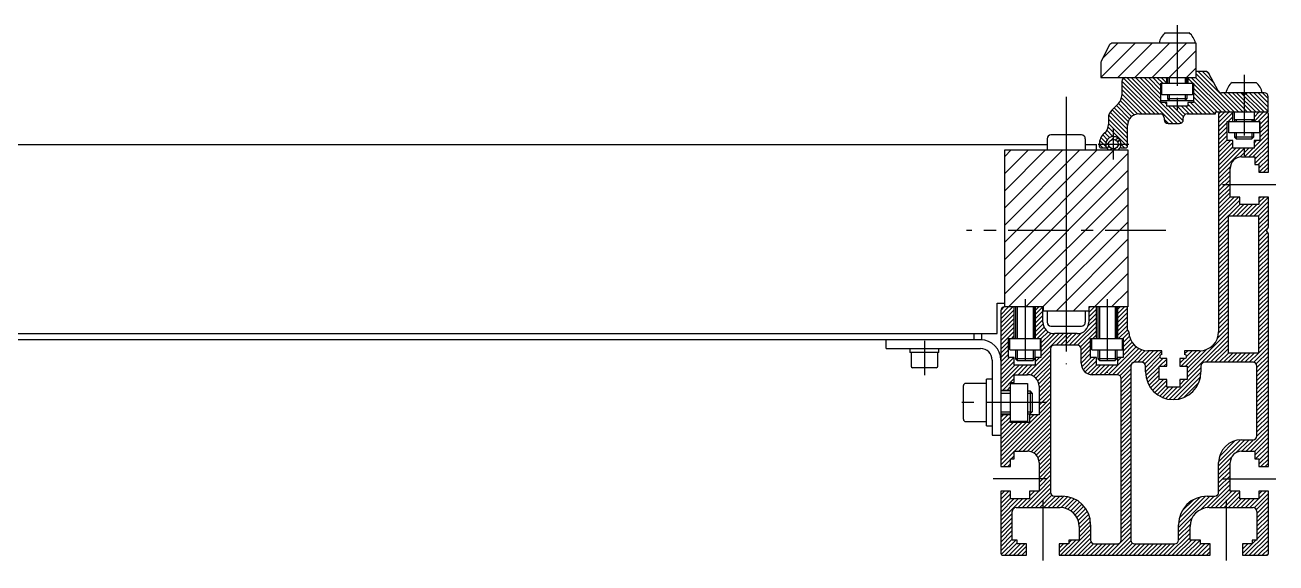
# Model space of a CAD drawing. Extents: x -10 to 4016, y -8 to 1201.
# Drawn here: x 3688.4 to 4015.8, y 66 to 206.8 of the extents above; entities that cross this region are included whole.
import ezdxf

# ---------------------------------------------------------------- set-up
doc = ezdxf.new("R2010")
doc.units = 0
doc.header["$LTSCALE"] = 0.5
doc.linetypes.add('CENTER', pattern=[50.8, 31.75, -6.35, 6.35, -6.35])
for name, color, linetype in [('MSM_CENTER', 1, 'CENTER'), ('MSM_CONTINUOUS', 7, 'CONTINUOUS'), ('MSM_NARROW', 5, 'CONTINUOUS')]:
    doc.layers.add(name, color=color, linetype=linetype)

msp = doc.modelspace()

# ---------------------------------------------------------------- linework, layer by layer
at = {"layer": 'MSM_CENTER'}
for p, q in [((3989.9, 206.75), (3989.9, 183.5)), ((4007.4, 193.75), (4007.4, 172.5)), ((3960.85, 188), (3960.85, 118)), ((3973.2, 171.6), (3973.2, 179.6)), ((3969.2, 175.6), (3977.2, 175.6)), ((4001.75, 165), (4015.75, 165)), ((3986.95, 153), (3934.75, 153)), ((3950.1, 135), (3950.1, 115.75)), ((3971.6, 135), (3971.6, 115.75)), ((3923.75, 124.1), (3923.75, 115.1)), ((3955.75, 108), (3931.95, 108)), ((3955.75, 88), (3941.75, 88)), ((4001.75, 88), (4015.75, 88)), ((3954.75, 82.5), (3954.75, 66)), ((4002.75, 82.5), (4002.75, 66))]:
    msp.add_line(p, q, dxfattribs=at)
at = {"layer": 'MSM_CONTINUOUS'}
for p, q in [((3986.78, 204.75), (3993.03, 204.75)), ((3972.12, 201.45), (3970.01, 197.21)), ((3994.9, 202), (3973.02, 202)), ((3994.9, 193), (3994.9, 202)), ((3969.9, 196.76), (3969.9, 193)), ((3997.3, 194.6), (3994.9, 194.6)), ((4000.62, 189.53), (3998.18, 194.07)), ((3969.9, 193), (3994.9, 193)), ((3975.4, 192), (3975.4, 188.34)), ((3985.65, 191.5), (3994.15, 191.5)), ((3985.65, 186.5), (3985.65, 191.5)), ((3985.9, 188.5), (3985.9, 191.5)), ((3987.15, 191.5), (3987.15, 193)), ((3987.4, 193), (3987.4, 191.5)), ((3992.4, 191.5), (3992.4, 193)), ((3992.65, 193), (3992.65, 191.5)), ((3993.9, 191.5), (3993.9, 188.5)), ((3994.15, 191.5), (3994.15, 186.5)), ((4004.28, 191.75), (4010.53, 191.75)), ((3985.65, 187), (3994.15, 187)), ((3993.9, 188.5), (3985.9, 188.5)), ((3987.4, 188.5), (3987.4, 187.43)), ((3992.4, 187.43), (3987.4, 187.43)), ((3987.4, 187.43), (3987.83, 187)), ((3991.97, 187), (3992.4, 187.43)), ((3992.4, 188.5), (3992.4, 187.43)), ((4012.7, 189), (4001.5, 189)), ((4007.4, 188.5), (4006.53, 189)), ((4008.27, 189), (4007.4, 188.5)), ((4013.7, 184), (4013.7, 188)), ((3974.52, 186.22), (3972.78, 184.48)), ((3979.9, 183.5), (3985.5, 183.5)), ((3987.15, 186.5), (3985.65, 186.5)), ((3987.15, 185.5), (3987.15, 186.5)), ((3992.65, 185.5), (3987.15, 185.5)), ((3992.5, 183.5), (3999.9, 183.5)), ((3992.65, 186.5), (3992.65, 185.5)), ((3994.15, 186.5), (3992.65, 186.5)), ((3999.9, 184), (4013.7, 184)), ((3999.9, 183.5), (3999.9, 184)), ((4000.75, 183.5), (4000.75, 126.51)), ((4004.5, 181.5), (4004.5, 184)), ((4004.8, 184), (4004.8, 182)), ((4010, 184), (4010, 181.5)), ((4013.75, 168.25), (4013.75, 183.5)), ((3971.9, 182.36), (3971.9, 180.74)), ((3976.9, 175.1), (3976.9, 180.5)), ((3986.5, 182.5), (3986.5, 182)), ((3987.5, 181), (3990.5, 181)), ((3991.5, 182), (3991.5, 182.5)), ((4003, 181.5), (4011.5, 181.5)), ((4003, 176.5), (4003, 181.5)), ((4003.4, 178.5), (4003.4, 181.5)), ((4004.8, 182), (4010, 182)), ((4004.9, 182), (4004.9, 181.5)), ((4009.9, 181.5), (4009.9, 182)), ((4011.4, 181.5), (4011.4, 178.5)), ((4011.5, 181.5), (4011.5, 176.5)), ((3955.85, 177), (3955.85, 174.08)), ((3964.85, 178), (3956.85, 178)), ((3965.85, 177), (3965.85, 174.08)), ((4011.4, 178.5), (4003.4, 178.5)), ((4004.9, 178.5), (4004.9, 177.43)), ((4009.9, 177.43), (4004.9, 177.43)), ((4004.9, 177.43), (4005.33, 177)), ((4005.33, 177), (4009.47, 177)), ((4009.47, 177), (4009.9, 177.43)), ((4009.9, 178.5), (4009.9, 177.43)), ((3381.65, 175.5), (3955.85, 175.5)), ((3944.75, 174.08), (3976.95, 174.08)), ((3944.75, 133), (3944.75, 174.08)), ((3960.85, 174.08), (3960.85, 131.92)), ((3965.85, 175.5), (3968.75, 175.5)), ((3968.75, 174.08), (3968.75, 175.5)), ((3969.5, 175.6), (3969.5, 175.1)), ((3970, 174.6), (3971.11, 174.6)), ((3975.29, 174.6), (3976.4, 174.6)), ((3976.95, 174.08), (3976.95, 133)), ((4004.5, 176.5), (4003, 176.5)), ((4004.5, 174.5), (4004.5, 176.5)), ((4010, 174.5), (4004.5, 174.5)), ((4010, 176.5), (4010, 174.5)), ((4011.5, 176.5), (4010, 176.5)), ((4006.75, 172.25), (4010.25, 172.25)), ((4010.25, 172.25), (4010.25, 170.25)), ((4010.25, 170.25), (4011.25, 170.25)), ((4011.25, 170.25), (4011.25, 168.25)), ((4003.75, 161.75), (4003.75, 169.25)), ((4011.25, 168.25), (4013.75, 168.25)), ((4006.25, 161.75), (4003.75, 161.75)), ((4006.25, 159.75), (4006.25, 161.75)), ((4013.75, 161.75), (4011.25, 161.75)), ((4011.25, 161.75), (4011.25, 159.75)), ((4013.75, 153.87), (4013.75, 161.75)), ((4011.25, 159.75), (4006.25, 159.75)), ((4011.25, 156.75), (4003.25, 156.75)), ((4003.25, 156.75), (4003.25, 121)), ((4011.25, 121), (4011.25, 156.75)), ((4013.25, 153), (4013.75, 153.87)), ((4013.75, 152.13), (4013.25, 153)), ((4013.75, 91.25), (4013.75, 152.13)), ((3942.75, 126), (3942.75, 134)), ((3942.75, 134), (3944.75, 134)), ((3943.75, 132), (3943.75, 91.25)), ((3954.95, 133), (3944.75, 133)), ((3947.25, 124.75), (3947.25, 133)), ((3947.6, 133), (3947.6, 124.75)), ((3952.6, 124.75), (3952.6, 133)), ((3952.75, 133), (3952.75, 124.75)), ((3954.75, 129), (3954.75, 133)), ((3954.95, 131.92), (3954.95, 133)), ((3966.75, 131.92), (3954.95, 131.92)), ((3955.85, 131.92), (3955.85, 129)), ((3965.85, 131.92), (3965.85, 129)), ((3966.75, 133), (3966.75, 129)), ((3976.95, 133), (3966.75, 133)), ((3968.75, 124.75), (3968.75, 133)), ((3969.1, 133), (3969.1, 124.75)), ((3974.1, 124.75), (3974.1, 133)), ((3974.25, 133), (3974.25, 124.75)), ((3976.85, 126.91), (3976.85, 133)), ((3956.85, 128), (3964.85, 128)), ((3394.75, 126), (3942.75, 126)), ((3936.75, 124.4), (3936.75, 126)), ((3938.75, 124.4), (3938.75, 126)), ((3945.75, 124.75), (3954.25, 124.75)), ((3945.75, 119.75), (3945.75, 124.75)), ((3946.1, 121.75), (3946.1, 124.75)), ((3954.1, 121.75), (3954.1, 124.75)), ((3954.25, 124.75), (3954.25, 119.75)), ((3963.75, 126), (3957.75, 126)), ((3967.25, 124.75), (3975.75, 124.75)), ((3967.25, 119.75), (3967.25, 124.75)), ((3967.6, 121.75), (3967.6, 124.75)), ((3975.6, 121.75), (3975.6, 124.75)), ((3975.75, 124.75), (3975.75, 119.75)), ((3938.75, 124.4), (3398.75, 124.4)), ((3913.75, 122.1), (3913.75, 124.4)), ((3913.75, 122.1), (3938.45, 122.1)), ((3919.95, 122.1), (3919.95, 121.1)), ((3927.55, 121.1), (3927.55, 122.1)), ((3946.1, 121.75), (3954.1, 121.75)), ((3947.6, 121.75), (3947.6, 119.43)), ((3952.6, 121.75), (3952.6, 119.43)), ((3956.75, 122), (3956.75, 84.5)), ((3963.75, 123), (3957.75, 123)), ((3964.75, 118.25), (3964.75, 122)), ((3967.6, 121.75), (3975.6, 121.75)), ((3969.1, 121.75), (3969.1, 119.43)), ((3974.1, 121.75), (3974.1, 119.43)), ((3985.85, 121.51), (3982.25, 121.51)), ((3985.85, 120.51), (3985.85, 121.51)), ((3991.85, 121.51), (3991.85, 120.51)), ((3995.75, 121.51), (3991.85, 121.51)), ((3927.55, 121.1), (3919.95, 121.1)), ((3920.25, 121.1), (3920.25, 117.5)), ((3927.25, 117.5), (3927.25, 121.1)), ((3941.45, 119.1), (3941.45, 99.4)), ((3947.25, 119.75), (3945.75, 119.75)), ((3947.25, 117.75), (3947.25, 119.75)), ((3952.6, 119.43), (3947.6, 119.43)), ((3947.6, 119.43), (3948.03, 119)), ((3948.03, 119), (3952.17, 119)), ((3952.17, 119), (3952.6, 119.43)), ((3952.75, 119.75), (3952.75, 117.75)), ((3954.25, 119.75), (3952.75, 119.75)), ((3968.75, 119.75), (3967.25, 119.75)), ((3968.75, 117.75), (3968.75, 119.75)), ((3974.1, 119.43), (3969.1, 119.43)), ((3969.1, 119.43), (3969.53, 119)), ((3969.53, 119), (3973.67, 119)), ((3973.67, 119), (3974.1, 119.43)), ((3974.25, 119.75), (3974.25, 117.75)), ((3975.75, 119.75), (3974.25, 119.75)), ((3980.6, 118.5), (3978.75, 118.5)), ((3987.15, 119.51), (3985.85, 119.51)), ((3987.15, 117.51), (3987.15, 119.51)), ((3990.55, 119.51), (3990.55, 117.51)), ((3991.85, 119.51), (3990.55, 119.51)), ((4009.75, 118.5), (3997.1, 118.5)), ((4003.25, 121), (4011.25, 121)), ((3926.85, 117.1), (3920.65, 117.1)), ((3952.75, 117.75), (3947.25, 117.75)), ((3947.25, 115.25), (3950.75, 115.25)), ((3947.25, 113.25), (3947.25, 115.25)), ((3974.25, 115.25), (3967.75, 115.25)), ((3974.25, 117.75), (3968.75, 117.75)), ((3977.75, 117.5), (3977.75, 72)), ((3981.6, 116), (3981.6, 117.5)), ((3985.15, 117.51), (3987.15, 117.51)), ((3985.15, 114.01), (3985.15, 117.51)), ((3990.55, 117.51), (3992.55, 117.51)), ((3992.55, 117.51), (3992.55, 114.01)), ((3996.1, 117.5), (3996.1, 116)), ((4010.75, 99.25), (4010.75, 117.5)), ((3933.95, 103.6), (3933.95, 112.4)), ((3939.95, 113), (3934.55, 113)), ((3939.95, 101.9), (3939.95, 114.1)), ((3941.45, 114.1), (3939.95, 114.1)), ((3946.25, 102.75), (3946.25, 113.25)), ((3946.25, 113.25), (3947.25, 113.25)), ((3946.25, 113), (3950.75, 113)), ((3950.75, 113), (3950.75, 103)), ((3953.75, 112.25), (3953.75, 104.75)), ((3975.25, 72), (3975.25, 114.25)), ((3987.15, 114.01), (3985.15, 114.01)), ((3987.15, 112.01), (3987.15, 114.01)), ((3990.55, 112.01), (3987.15, 112.01)), ((3990.55, 114.01), (3990.55, 112.01)), ((3992.55, 114.01), (3990.55, 114.01)), ((3943.75, 111.25), (3946.25, 111.25)), ((3946.25, 111), (3943.75, 111)), ((3950.75, 111), (3951.41, 111)), ((3951.95, 110.46), (3951.41, 111)), ((3951.41, 111), (3951.41, 105)), ((3951.95, 110.46), (3951.95, 105.54)), ((3943.75, 105), (3946.25, 105)), ((3950.75, 105), (3951.41, 105)), ((3951.41, 105), (3951.95, 105.54)), ((3934.55, 103), (3939.95, 103)), ((3939.95, 101.9), (3941.45, 101.9)), ((3946.25, 104.75), (3943.75, 104.75)), ((3950.75, 103), (3946.25, 103)), ((3951.25, 102.75), (3946.25, 102.75)), ((3951.25, 104.75), (3951.25, 102.75)), ((3953.75, 104.75), (3951.25, 104.75)), ((3941.45, 99.4), (3943.75, 99.4)), ((4006.75, 98.25), (4009.75, 98.25)), ((3947.25, 95.25), (3950.75, 95.25)), ((3947.25, 93.25), (3947.25, 95.25)), ((4006.75, 95.25), (4010.25, 95.25)), ((4010.25, 95.25), (4010.25, 93.25)), ((3946.25, 91.25), (3946.25, 93.25)), ((3946.25, 93.25), (3947.25, 93.25)), ((3953.75, 92.25), (3953.75, 84.75)), ((4000.75, 84.5), (4000.75, 92.25)), ((4003.75, 84.75), (4003.75, 92.25)), ((4010.25, 93.25), (4011.25, 93.25)), ((4011.25, 93.25), (4011.25, 91.25)), ((3943.75, 91.25), (3946.25, 91.25)), ((4011.25, 91.25), (4013.75, 91.25)), ((3943.75, 84.75), (3943.75, 68.5)), ((3946.25, 84.75), (3943.75, 84.75)), ((3946.25, 82.75), (3946.25, 84.75)), ((3951.25, 82.75), (3946.25, 82.75)), ((3951.25, 84.75), (3951.25, 82.75)), ((3953.75, 84.75), (3951.25, 84.75)), ((3957.75, 83.5), (3959.75, 83.5)), ((3997.75, 83.5), (3999.75, 83.5)), ((4006.25, 84.75), (4003.75, 84.75)), ((4006.25, 82.75), (4006.25, 84.75)), ((4011.25, 82.75), (4006.25, 82.75)), ((4011.25, 84.75), (4011.25, 82.75)), ((4013.75, 84.75), (4011.25, 84.75)), ((4013.75, 68.5), (4013.75, 84.75)), ((3946.75, 72), (3946.75, 79.5)), ((3947.75, 80.5), (3959.25, 80.5)), ((3998.25, 80.5), (4009.75, 80.5)), ((4010.75, 79.5), (4010.75, 72)), ((3964.25, 75.5), (3964.25, 72)), ((3967.25, 76), (3967.25, 72)), ((3990.25, 72), (3990.25, 76)), ((3993.25, 72), (3993.25, 75.5)), ((3948, 72), (3946.75, 72)), ((3948, 71), (3948, 72)), ((3950.5, 71), (3948, 71)), ((3950.5, 68), (3950.5, 71)), ((3959, 71), (3959, 68)), ((3961.5, 71), (3959, 71)), ((3961.5, 72), (3961.5, 71)), ((3964.25, 72), (3961.5, 72)), ((3968.25, 71), (3974.25, 71)), ((3978.75, 71), (3989.25, 71)), ((3996, 72), (3993.25, 72)), ((3996, 71), (3996, 72)), ((3998.5, 71), (3996, 71)), ((3998.5, 68), (3998.5, 71)), ((4007, 71), (4007, 68)), ((4009.5, 71), (4007, 71)), ((4009.5, 72), (4009.5, 71)), ((4010.75, 72), (4009.5, 72)), ((3944.25, 68), (3950.5, 68)), ((3959, 68), (3998.5, 68)), ((4007, 68), (4013.25, 68))]:
    msp.add_line(p, q, dxfattribs=at)
msp.add_circle((3973.2, 175.6), 1.25, dxfattribs=at)
for centre, radius, start, end in [((3989.81, 201.1), 4.75, 129.7731, 169.0684), ((3989.99, 201.1), 4.75, 10.9316, 50.2269), ((3973.02, 201), 1, 90, 153.4349), ((3970.9, 196.76), 1, 153.4349, 180), ((3997.3, 193.6), 1, 28.1786, 90), ((3976.4, 192), 1, 90, 180), ((4007.31, 188.1), 4.75, 129.7731, 169.0684), ((4007.49, 188.1), 4.75, 10.9316, 50.2269), ((3972.4, 188.34), 3, 315, 0), ((4001.5, 190), 1, 208.1786, 270), ((4012.7, 188), 1, 360, 90), ((3974.9, 182.36), 3, 135, 180), ((3979.9, 180.5), 3, 90, 180), ((3985.5, 182.5), 1, 360, 90), ((3992.5, 182.5), 1, 90, 180), ((4001.25, 183.5), 0.5, 90, 180), ((4013.25, 183.5), 0.5, 360, 90), ((3968.9, 180.74), 3, 309.9255, 360), ((3987.5, 182), 1, 180, 270), ((3990.5, 182), 1, 270, 0), ((3956.85, 177), 1, 90, 180), ((3964.85, 177), 1, 0, 90), ((3973.2, 175.6), 3.7, 129.9255, 180), ((3973.2, 175.6), 2, 310.5358, 229.4642), ((3970, 175.1), 0.5, 180, 270), ((3971.11, 174.9), 0.3, 270, 333.3458), ((3975.29, 174.9), 0.3, 206.6542, 270), ((3976.4, 175.1), 0.5, 270, 360), ((4006.75, 169.25), 3, 90, 180), ((3944.75, 132), 1, 90, 180), ((3957.75, 129), 3, 180, 270), ((3956.85, 129), 1, 180, 270), ((3963.75, 129), 3, 270, 0), ((3964.85, 129), 1, 270, 360), ((3977.73, 127.38), 1, 208.5701, 241.4299), ((3982.25, 126.51), 5, 180, 270), ((3995.75, 126.51), 5, 270, 360), ((3938.45, 119.1), 5.3, 0, 90), ((3938.45, 119.1), 3, 360, 90), ((3957.75, 122), 1, 90, 180), ((3963.75, 122), 1, 360, 90), ((3967.75, 118.25), 3, 180, 270), ((3978.75, 117.5), 1, 90, 180), ((3980.6, 117.5), 1, 360, 90), ((3985.85, 120.01), 0.5, 90, 270), ((3991.85, 120.01), 0.5, 270, 90), ((3997.1, 117.5), 1, 90, 180), ((4009.75, 117.5), 1, 360, 90), ((3920.65, 117.5), 0.4, 180, 270), ((3926.85, 117.5), 0.4, 270, 0), ((3950.75, 112.25), 3, 360, 90), ((3974.25, 114.25), 1, 360, 90), ((3988.85, 116), 7.25, 180, 0), ((3934.55, 112.4), 0.6, 90, 180), ((3934.55, 103.6), 0.6, 180, 270), ((4006.75, 92.25), 6, 90, 180), ((4009.75, 99.25), 1, 270, 0), ((3950.75, 92.25), 3, 360, 90), ((4006.75, 92.25), 3, 90, 180), ((3957.75, 84.5), 1, 180, 270), ((3959.75, 76), 7.5, 0, 90), ((3997.75, 76), 7.5, 90, 180), ((3999.75, 84.5), 1, 270, 0), ((3947.75, 79.5), 1, 90, 180), ((3959.25, 75.5), 5, 0, 90), ((3998.25, 75.5), 5, 90, 180), ((4009.75, 79.5), 1, 360, 90), ((3968.25, 72), 1, 180, 270), ((3974.25, 72), 1, 270, 0), ((3978.75, 72), 1, 180, 270), ((3989.25, 72), 1, 270, 0), ((3944.25, 68.5), 0.5, 180, 270), ((4013.25, 68.5), 0.5, 270, 0)]:
    msp.add_arc(centre, radius, start, end, dxfattribs=at)
at = {"layer": 'MSM_NARROW'}
for p, q in [((3969.9, 193.03), (3978.87, 202)), ((3970.42, 198.04), (3974.38, 202)), ((3974.36, 193), (3983.36, 202)), ((3978.85, 193), (3987.85, 202)), ((3983.34, 193), (3992.34, 202)), ((3987.83, 193), (3994.9, 200.07)), ((3992.32, 193), (3994.9, 195.58)), ((4004.84, 184), (3994.9, 193.94)), ((4005.96, 184), (3995.36, 194.6)), ((3999.54, 191.55), (3996.48, 194.6)), ((3998.24, 193.96), (3997.68, 194.52)), ((3982.89, 183.5), (3975.4, 190.99)), ((3984.01, 183.5), (3975.41, 192.1)), ((3985.13, 183.5), (3975.82, 192.81)), ((3988.75, 181), (3976.75, 193)), ((3989.88, 181), (3977.88, 193)), ((3990.91, 181.09), (3979, 193)), ((3985.65, 187.47), (3980.12, 193)), ((3985.65, 188.59), (3981.24, 193)), ((3985.65, 189.72), (3982.37, 193)), ((3985.65, 190.84), (3983.49, 193)), ((3986.11, 191.5), (3984.61, 193)), ((3987.15, 191.58), (3985.73, 193)), ((3987.15, 192.71), (3986.86, 193)), ((3987.83, 193), (3987.83, 191.5)), ((3991.97, 193), (3991.97, 191.5)), ((3993.97, 191.5), (3992.65, 192.82)), ((3992.85, 191.5), (3992.65, 191.7)), ((4002.59, 184), (3993.59, 193)), ((4001.47, 184), (3994.15, 191.32)), ((4000.35, 184), (3994.15, 190.2)), ((4003.71, 184), (3994.71, 193)), ((3978.66, 183.23), (3975.02, 186.88)), ((3979.54, 183.48), (3975.33, 187.69)), ((3981.76, 183.5), (3975.4, 189.86)), ((3980.64, 183.5), (3975.4, 188.74)), ((3987.83, 188.5), (3987.83, 187)), ((3991.97, 188.5), (3991.97, 187)), ((3999.72, 183.5), (3994.15, 189.07)), ((3998.6, 183.5), (3994.15, 187.95)), ((3997.48, 183.5), (3994.15, 186.83)), ((4007.08, 184), (4002.08, 189)), ((4008.2, 184), (4003.2, 189)), ((4009.33, 184), (4004.33, 189)), ((4010.45, 184), (4005.45, 189)), ((4011.57, 184), (4006.62, 188.95)), ((4012.69, 184), (4007.9, 188.79)), ((4013.7, 184.12), (4008.82, 189)), ((4013.7, 185.24), (4009.94, 189)), ((4013.7, 186.36), (4011.06, 189)), ((4013.7, 187.49), (4012.19, 189)), ((3976.9, 179.38), (3972.35, 183.93)), ((3976.9, 180.51), (3972.85, 184.55)), ((3977.06, 181.47), (3973.41, 185.11)), ((3977.44, 182.21), (3973.98, 185.68)), ((3977.97, 182.8), (3974.54, 186.24)), ((3987.15, 185.97), (3986.62, 186.5)), ((3991.44, 181.68), (3987.62, 185.5)), ((3991.53, 182.72), (3988.74, 185.5)), ((3992, 183.37), (3989.87, 185.5)), ((3992.99, 183.5), (3990.99, 185.5)), ((3994.11, 183.5), (3992.11, 185.5)), ((3995.23, 183.5), (3992.65, 186.08)), ((3996.36, 183.5), (3993.36, 186.5)), ((3999.85, 183.5), (3999.9, 183.55)), ((4000.75, 183.47), (4001.28, 184)), ((4000.75, 182.35), (4002.4, 184)), ((4000.75, 181.23), (4003.52, 184)), ((4000.75, 180.1), (4004.5, 183.85)), ((4010, 181.5), (4012.5, 184)), ((4010, 182.62), (4011.38, 184)), ((4010, 183.74), (4010.26, 184)), ((4011.13, 181.5), (4013.54, 183.91)), ((3976.9, 177.14), (3971.9, 182.14)), ((3976.9, 176.02), (3971.9, 181.02)), ((3976.9, 178.26), (3972.01, 183.15)), ((3987.63, 181), (3986.5, 182.13)), ((4000.75, 178.98), (4003, 181.23)), ((4000.75, 177.86), (4003, 180.11)), ((4003.27, 181.5), (4004.5, 182.73)), ((4004.39, 181.5), (4004.5, 181.61)), ((4005.33, 182), (4005.33, 181.5)), ((4009.47, 182), (4009.47, 181.5)), ((4011.5, 180.75), (4013.75, 183)), ((4011.5, 179.63), (4013.75, 181.88)), ((4011.5, 178.51), (4013.75, 180.76)), ((3971.25, 176.05), (3969.95, 177.36)), ((3971.61, 176.81), (3970.4, 178.02)), ((3972.21, 177.34), (3970.98, 178.57)), ((3973.08, 177.59), (3971.47, 179.2)), ((3971.53, 176.7), (3972.09, 177.27)), ((3976.87, 174.93), (3971.8, 179.99)), ((3972.69, 176.74), (3973.52, 177.57)), ((3973.78, 176.71), (3974.33, 177.25)), ((4000.75, 176.74), (4003, 178.99)), ((4000.75, 175.61), (4003, 177.86)), ((4005.33, 178.5), (4005.33, 177)), ((4008.61, 172.25), (4013.75, 177.39)), ((4009.47, 178.5), (4009.47, 177)), ((4010, 174.76), (4013.75, 178.51)), ((4011.5, 177.38), (4013.75, 179.63)), ((3944.75, 145.43), (3973.85, 174.54)), ((3944.75, 172.37), (3946.46, 174.08)), ((3944.75, 167.88), (3950.95, 174.08)), ((3944.75, 163.39), (3955.44, 174.08)), ((3944.75, 158.9), (3959.93, 174.08)), ((3944.75, 154.41), (3964.42, 174.08)), ((3944.75, 149.92), (3968.91, 174.08)), ((3970.46, 174.6), (3969.5, 175.56)), ((3971.36, 174.82), (3969.63, 176.55)), ((3971.23, 175.28), (3972.06, 176.11)), ((3971.55, 174.47), (3972.09, 175.02)), ((3972.28, 174.08), (3972.67, 174.47)), ((3974.26, 174.95), (3975.18, 175.86)), ((3974.33, 176.13), (3974.88, 176.68)), ((3976.07, 174.6), (3975.2, 175.48)), ((4000.75, 174.49), (4003, 176.74)), ((4000.75, 173.37), (4003.88, 176.5)), ((4000.75, 172.25), (4004.5, 176)), ((4000.75, 171.12), (4004.5, 174.87)), ((4000.75, 170), (4005.25, 174.5)), ((4000.75, 168.88), (4006.37, 174.5)), ((4000.75, 167.76), (4007.49, 174.5)), ((4006.34, 172.22), (4008.62, 174.5)), ((4007.49, 172.25), (4009.74, 174.5)), ((4009.73, 172.25), (4013.75, 176.27)), ((4010, 175.88), (4010.62, 176.5)), ((4010.25, 171.64), (4013.75, 175.14)), ((4010.25, 170.52), (4013.75, 174.02)), ((3944.75, 140.94), (3976.95, 173.14)), ((4011.1, 170.25), (4013.75, 172.9)), ((4011.25, 169.28), (4013.75, 171.78)), ((4011.35, 168.25), (4013.75, 170.65)), ((3944.75, 136.45), (3976.95, 168.65)), ((4000.75, 166.63), (4003.78, 169.66)), ((4000.75, 165.51), (4003.75, 168.51)), ((4000.75, 164.39), (4003.75, 167.39)), ((4012.47, 168.25), (4013.75, 169.53)), ((4013.59, 168.25), (4013.75, 168.41)), ((3945.79, 133), (3976.95, 164.16)), ((4000.75, 163.27), (4003.75, 166.27)), ((4000.75, 162.14), (4003.75, 165.14)), ((4000.75, 161.02), (4003.75, 164.02)), ((4000.75, 159.9), (4003.75, 162.9)), ((4000.75, 158.78), (4003.75, 161.78)), ((4000.75, 157.65), (4004.85, 161.75)), ((4000.75, 156.53), (4005.97, 161.75)), ((4000.75, 155.41), (4006.25, 160.91)), ((4008.83, 156.75), (4013.75, 161.67)), ((4009.95, 156.75), (4013.75, 160.55)), ((4011.25, 161.42), (4011.58, 161.75)), ((4011.25, 160.29), (4012.71, 161.75)), ((3950.28, 133), (3976.95, 159.67)), ((4000.75, 154.29), (4006.25, 159.79)), ((4004.34, 156.75), (4007.34, 159.75)), ((4005.46, 156.75), (4008.46, 159.75)), ((4006.58, 156.75), (4009.58, 159.75)), ((4007.71, 156.75), (4010.71, 159.75)), ((4011.07, 156.75), (4013.75, 159.43)), ((4011.25, 155.8), (4013.75, 158.3)), ((4011.25, 154.68), (4013.75, 157.18)), ((3954.77, 133), (3976.95, 155.18)), ((4000.75, 153.16), (4003.25, 155.66)), ((4000.75, 152.04), (4003.25, 154.54)), ((4011.25, 153.56), (4013.75, 156.06)), ((4011.25, 152.44), (4013.75, 154.94)), ((3958.18, 131.92), (3976.95, 150.69)), ((4000.75, 150.92), (4003.25, 153.42)), ((4000.75, 149.79), (4003.25, 152.29)), ((4000.75, 148.67), (4003.25, 151.17)), ((4011.25, 151.31), (4013.68, 153.74)), ((4011.25, 150.19), (4013.55, 152.49)), ((4011.25, 149.07), (4013.75, 151.57)), ((4000.75, 147.55), (4003.25, 150.05)), ((4000.75, 146.43), (4003.25, 148.93)), ((4000.75, 145.3), (4003.25, 147.8)), ((4011.25, 147.95), (4013.75, 150.45)), ((4011.25, 146.82), (4013.75, 149.32)), ((4011.25, 145.7), (4013.75, 148.2)), ((3962.67, 131.92), (3976.95, 146.2)), ((4000.75, 144.18), (4003.25, 146.68)), ((4000.75, 143.06), (4003.25, 145.56)), ((4000.75, 141.94), (4003.25, 144.44)), ((4011.25, 144.58), (4013.75, 147.08)), ((4011.25, 143.46), (4013.75, 145.96)), ((4011.25, 142.33), (4013.75, 144.83)), ((3966.75, 131.51), (3976.95, 141.71)), ((4000.75, 140.81), (4003.25, 143.31)), ((4000.75, 139.69), (4003.25, 142.19)), ((4000.75, 138.57), (4003.25, 141.07)), ((4011.25, 141.21), (4013.75, 143.71)), ((4011.25, 140.09), (4013.75, 142.59)), ((4011.25, 138.97), (4013.75, 141.47)), ((4000.75, 137.45), (4003.25, 139.95)), ((4000.75, 136.32), (4003.25, 138.82)), ((4000.75, 135.2), (4003.25, 137.7)), ((4011.25, 137.84), (4013.75, 140.34)), ((4011.25, 136.72), (4013.75, 139.22)), ((4011.25, 135.6), (4013.75, 138.1)), ((3972.73, 133), (3976.95, 137.22)), ((4000.75, 134.08), (4003.25, 136.58)), ((4000.75, 132.96), (4003.25, 135.46)), ((4000.75, 131.83), (4003.25, 134.33)), ((4011.25, 134.48), (4013.75, 136.98)), ((4011.25, 133.35), (4013.75, 135.85)), ((4011.25, 132.23), (4013.75, 134.73)), ((3943.75, 130.96), (3945.79, 133)), ((3943.75, 129.84), (3946.91, 133)), ((3943.75, 128.72), (3947.25, 132.22)), ((3943.75, 127.59), (3947.25, 131.09)), ((3943.76, 132.1), (3944.65, 132.99)), ((3948.03, 133), (3948.03, 124.75)), ((3952.17, 133), (3952.17, 124.75)), ((3952.75, 132.1), (3953.65, 133)), ((3952.75, 130.98), (3954.75, 132.98)), ((3952.75, 129.86), (3954.75, 131.86)), ((3966.75, 132.63), (3967.12, 133)), ((3966.75, 130.39), (3968.75, 132.39)), ((3966.75, 129.27), (3968.75, 131.27)), ((3969.53, 133), (3969.53, 124.75)), ((3973.67, 133), (3973.67, 124.75)), ((3974.25, 131.15), (3976.1, 133)), ((3974.25, 132.28), (3974.97, 133)), ((3974.25, 130.03), (3976.85, 132.63)), ((3974.25, 128.91), (3976.85, 131.51)), ((4000.75, 130.71), (4003.25, 133.21)), ((4000.75, 129.59), (4003.25, 132.09)), ((4000.75, 128.47), (4003.25, 130.97)), ((4011.25, 131.11), (4013.75, 133.61)), ((4011.25, 129.99), (4013.75, 132.49)), ((4011.25, 128.86), (4013.75, 131.36)), ((3943.75, 126.47), (3947.25, 129.97)), ((3943.75, 125.35), (3947.25, 128.85)), ((3943.75, 124.23), (3947.25, 127.73)), ((3952.75, 128.74), (3954.75, 130.74)), ((3952.75, 127.61), (3954.75, 129.61)), ((3952.75, 126.49), (3954.79, 128.53)), ((3952.75, 125.37), (3955.06, 127.68)), ((3962.73, 123), (3968.75, 129.02)), ((3963.85, 123), (3968.75, 127.9)), ((3966.55, 127.94), (3968.75, 130.14)), ((3974.25, 127.79), (3976.85, 130.39)), ((3974.25, 126.66), (3976.85, 129.26)), ((3974.25, 125.54), (3976.85, 128.14)), ((4000.73, 126.2), (4003.25, 128.72)), ((4000.75, 127.34), (4003.25, 129.84)), ((4011.25, 127.74), (4013.75, 130.24)), ((4011.25, 126.62), (4013.75, 129.12)), ((4011.25, 125.5), (4013.75, 128)), ((3943.75, 123.1), (3947.25, 126.6)), ((3946.52, 124.75), (3947.25, 125.48)), ((3953.25, 124.75), (3955.51, 127.01)), ((3954.25, 124.62), (3956.11, 126.49)), ((3954.25, 123.5), (3956.88, 126.13)), ((3954.25, 121.26), (3958.99, 126)), ((3954.25, 122.38), (3957.87, 126)), ((3954.25, 120.13), (3960.12, 126)), ((3958.24, 123), (3961.24, 126)), ((3959.36, 123), (3962.36, 126)), ((3960.48, 123), (3963.48, 126)), ((3961.61, 123), (3964.81, 126.2)), ((3964.56, 122.59), (3968.75, 126.78)), ((3967.85, 124.75), (3968.75, 125.65)), ((3974.58, 124.75), (3976.85, 127.02)), ((3975.71, 124.75), (3977.26, 126.31)), ((3975.75, 123.67), (3977.4, 125.32)), ((3975.75, 122.55), (3977.68, 124.48)), ((3992.55, 115.78), (4003.25, 126.48)), ((3992.55, 114.65), (4003.25, 125.35)), ((4000.44, 124.79), (4003.25, 127.6)), ((4011.25, 124.37), (4013.75, 126.87)), ((4011.25, 123.25), (4013.75, 125.75)), ((4011.25, 122.13), (4013.75, 124.63)), ((3943.75, 121.98), (3945.75, 123.98)), ((3943.75, 120.86), (3945.75, 122.86)), ((3943.75, 119.74), (3945.75, 121.74)), ((3948.03, 121.75), (3948.03, 119)), ((3950.49, 115.25), (3956.75, 121.51)), ((3952.17, 121.75), (3952.17, 119)), ((3964.75, 121.65), (3967.25, 124.15)), ((3964.75, 120.53), (3967.25, 123.03)), ((3964.75, 119.41), (3967.25, 121.91)), ((3969.53, 121.75), (3969.53, 119)), ((3971.82, 115.25), (3979.15, 122.58)), ((3972.94, 115.25), (3979.83, 122.14)), ((3973.67, 121.75), (3973.67, 119)), ((3974.06, 115.25), (3980.6, 121.79)), ((3975.75, 121.43), (3978.08, 123.76)), ((3975.75, 120.3), (3978.57, 123.13)), ((3978.34, 118.4), (3981.5, 121.57)), ((3979.56, 118.5), (3982.56, 121.51)), ((3980.67, 118.49), (3983.69, 121.51)), ((3981.4, 118.09), (3984.81, 121.51)), ((3981.6, 117.17), (3985.85, 121.42)), ((3990.91, 117.51), (3994.91, 121.51)), ((3991.85, 120.69), (3992.67, 121.51)), ((3992.03, 117.51), (3996.05, 121.52)), ((3992.34, 120.06), (3993.79, 121.51)), ((3992.55, 116.9), (3997.46, 121.81)), ((3997.52, 118.5), (4003.25, 124.23)), ((3998.64, 118.5), (4003.25, 123.11)), ((3999.76, 118.5), (4003.25, 121.99)), ((4009.85, 118.49), (4013.75, 122.38)), ((4010.56, 118.07), (4013.75, 121.26)), ((4011.25, 121.01), (4013.75, 123.51)), ((3943.75, 118.61), (3945.75, 120.61)), ((3943.75, 117.49), (3946.01, 119.75)), ((3943.75, 116.37), (3947.13, 119.75)), ((3943.75, 115.25), (3947.25, 118.75)), ((3951.51, 115.15), (3956.75, 120.39)), ((3952.3, 114.82), (3956.75, 119.27)), ((3952.75, 118.63), (3953.87, 119.75)), ((3952.92, 114.32), (3956.75, 118.14)), ((3964.75, 118.29), (3967.25, 120.79)), ((3964.9, 117.31), (3967.34, 119.75)), ((3965.27, 116.56), (3968.46, 119.75)), ((3965.8, 115.97), (3968.75, 118.92)), ((3974.25, 119.72), (3974.28, 119.75)), ((3974.25, 118.8), (3975.2, 119.75)), ((3974.92, 114.99), (3977.85, 117.91)), ((3981.6, 116.05), (3985.39, 119.84)), ((3981.68, 115.01), (3986.18, 119.51)), ((3985.3, 117.51), (3987.15, 119.36)), ((3986.42, 117.51), (3987.15, 118.23)), ((3990.55, 119.39), (3990.67, 119.51)), ((3990.55, 118.27), (3991.79, 119.51)), ((4000.89, 118.5), (4003.39, 121)), ((4002.01, 118.5), (4004.51, 121)), ((4003.13, 118.5), (4005.63, 121)), ((4004.25, 118.5), (4006.75, 121)), ((4005.38, 118.5), (4007.88, 121)), ((4006.5, 118.5), (4009, 121)), ((4007.62, 118.5), (4010.12, 121)), ((4008.74, 118.5), (4011.24, 121)), ((4010.75, 117.14), (4013.75, 120.14)), ((4010.75, 116.02), (4013.75, 119.02)), ((4010.75, 114.89), (4013.75, 117.89)), ((3943.75, 114.12), (3947.38, 117.75)), ((3943.75, 113), (3948.5, 117.75)), ((3943.75, 111.88), (3949.62, 117.75)), ((3948.24, 115.25), (3950.74, 117.75)), ((3949.37, 115.25), (3951.87, 117.75)), ((3953.4, 113.67), (3956.75, 117.02)), ((3953.69, 112.84), (3956.75, 115.9)), ((3953.75, 111.78), (3956.75, 114.78)), ((3966.48, 115.53), (3968.75, 117.79)), ((3967.35, 115.28), (3969.83, 117.75)), ((3968.45, 115.25), (3970.95, 117.75)), ((3969.57, 115.25), (3972.07, 117.75)), ((3970.7, 115.25), (3973.2, 117.75)), ((3975.25, 114.19), (3977.75, 116.69)), ((3975.25, 113.07), (3977.75, 115.57)), ((3981.87, 114.07), (3985.15, 117.36)), ((3982.15, 113.23), (3985.15, 116.23)), ((3982.52, 112.48), (3985.15, 115.11)), ((3987.85, 108.83), (3996.1, 117.08)), ((3988.89, 108.75), (3996.1, 115.96)), ((3990.13, 108.87), (3995.98, 114.72)), ((4010.75, 113.77), (4013.75, 116.77)), ((4010.75, 112.65), (4013.75, 115.65)), ((3944.24, 111.25), (3947.25, 114.26)), ((3945.37, 111.25), (3946.25, 112.13)), ((3953.75, 110.65), (3956.75, 113.65)), ((3953.75, 109.53), (3956.75, 112.53)), ((3953.75, 108.41), (3956.75, 111.41)), ((3975.25, 111.95), (3977.75, 114.45)), ((3975.25, 110.82), (3977.75, 113.32)), ((3975.25, 109.7), (3977.75, 112.2)), ((3982.95, 111.79), (3985.17, 114.01)), ((3983.45, 111.17), (3986.29, 114.01)), ((3984.01, 110.61), (3987.15, 113.74)), ((3984.64, 110.11), (3987.15, 112.62)), ((3985.32, 109.67), (3987.66, 112.01)), ((3986.08, 109.3), (3988.78, 112.01)), ((3986.92, 109.02), (3989.9, 112.01)), ((3990.55, 113.78), (3990.78, 114.01)), ((3990.55, 112.65), (3991.9, 114.01)), ((3991.74, 109.36), (3995.49, 113.11)), ((4010.75, 111.53), (4013.75, 114.53)), ((4010.75, 110.4), (4013.75, 113.4)), ((4010.75, 109.28), (4013.75, 112.28)), ((3943.75, 110.46), (3946.25, 110.46)), ((3950.75, 110.46), (3951.95, 110.46)), ((3953.75, 107.29), (3956.75, 110.29)), ((3953.75, 106.16), (3956.75, 109.16)), ((3953.75, 105.04), (3956.75, 108.04)), ((3975.25, 108.58), (3977.75, 111.08)), ((3975.25, 107.46), (3977.75, 109.96)), ((3975.25, 106.33), (3977.75, 108.83)), ((4010.75, 108.16), (4013.75, 111.16)), ((4010.75, 107.04), (4013.75, 110.04)), ((4010.75, 105.91), (4013.75, 108.91)), ((3943.75, 93.92), (3956.75, 106.92)), ((3943.75, 92.79), (3956.75, 105.79)), ((3943.75, 105.54), (3946.25, 105.54)), ((3950.75, 105.54), (3951.95, 105.54)), ((3975.25, 105.21), (3977.75, 107.71)), ((3975.25, 104.09), (3977.75, 106.59)), ((3975.25, 102.97), (3977.75, 105.47)), ((4010.75, 104.79), (4013.75, 107.79)), ((4010.75, 103.67), (4013.75, 106.67)), ((4010.75, 102.55), (4013.75, 105.55)), ((3943.75, 104.02), (3944.48, 104.75)), ((3943.75, 102.9), (3945.6, 104.75)), ((3943.75, 95.04), (3953.46, 104.75)), ((3943.75, 101.78), (3946.25, 104.28)), ((3943.75, 100.65), (3946.25, 103.15)), ((3943.75, 99.53), (3946.97, 102.75)), ((3943.75, 98.41), (3948.09, 102.75)), ((3943.75, 97.29), (3949.21, 102.75)), ((3943.75, 96.16), (3950.34, 102.75)), ((3947.33, 95.25), (3956.75, 104.67)), ((3948.45, 95.25), (3956.75, 103.55)), ((3949.57, 95.25), (3956.75, 102.43)), ((3951.25, 103.66), (3952.34, 104.75)), ((3975.25, 101.84), (3977.75, 104.34)), ((3975.25, 100.72), (3977.75, 103.22)), ((3975.25, 99.6), (3977.75, 102.1)), ((4010.74, 99.17), (4013.75, 102.18)), ((4010.75, 101.42), (4013.75, 104.42)), ((4010.75, 100.3), (4013.75, 103.3)), ((3950.7, 95.25), (3956.75, 101.3)), ((3951.67, 95.1), (3956.75, 100.18)), ((3952.42, 94.73), (3956.75, 99.06)), ((3975.25, 98.48), (3977.75, 100.98)), ((3975.25, 97.35), (3977.75, 99.85)), ((3975.25, 96.23), (3977.75, 98.73)), ((4000.75, 91.42), (4007.58, 98.25)), ((4000.77, 92.56), (4006.44, 98.23)), ((4005.34, 94.89), (4008.7, 98.25)), ((4006.82, 95.25), (4009.83, 98.26)), ((4007.94, 95.25), (4013.75, 101.06)), ((4009.07, 95.25), (4013.75, 99.93)), ((4010.19, 95.25), (4013.75, 98.81)), ((3943.75, 91.67), (3947.25, 95.17)), ((3953.02, 94.21), (3956.75, 97.94)), ((3953.46, 93.53), (3956.75, 96.81)), ((3953.72, 92.66), (3956.75, 95.69)), ((3975.25, 95.11), (3977.75, 97.61)), ((3975.25, 93.99), (3977.75, 96.49)), ((3975.25, 92.86), (3977.75, 95.36)), ((4000.98, 93.9), (4005.1, 98.02)), ((4010.25, 94.19), (4013.75, 97.69)), ((4010.43, 93.25), (4013.75, 96.57)), ((4011.25, 92.94), (4013.75, 95.44)), ((3944.45, 91.25), (3946.25, 93.05)), ((3945.57, 91.25), (3946.25, 91.93)), ((3946.45, 93.25), (3947.25, 94.05)), ((3953.75, 91.57), (3956.75, 94.57)), ((3953.75, 90.45), (3956.75, 93.45)), ((3953.75, 89.32), (3956.75, 92.32)), ((3975.25, 91.74), (3977.75, 94.24)), ((3975.25, 90.62), (3977.75, 93.12)), ((3975.25, 89.5), (3977.75, 92)), ((4000.75, 90.3), (4004.11, 93.66)), ((4000.75, 89.18), (4003.75, 92.18)), ((4011.25, 91.82), (4013.75, 94.32)), ((4011.8, 91.25), (4013.75, 93.2)), ((4012.92, 91.25), (4013.75, 92.08)), ((3953.75, 88.2), (3956.75, 91.2)), ((3953.75, 87.08), (3956.75, 90.08)), ((3953.75, 85.96), (3956.75, 88.96)), ((3975.25, 88.37), (3977.75, 90.87)), ((3975.25, 87.25), (3977.75, 89.75)), ((3975.25, 86.13), (3977.75, 88.63)), ((4000.75, 88.06), (4003.75, 91.06)), ((4000.75, 86.93), (4003.75, 89.93)), ((4000.75, 85.81), (4003.75, 88.81)), ((4013.66, 91.25), (4013.75, 91.34)), ((3950.54, 80.5), (3956.75, 86.71)), ((3951.66, 80.5), (3956.75, 85.59)), ((3953.75, 84.83), (3956.75, 87.83)), ((3975.25, 85.01), (3977.75, 87.51)), ((3975.25, 83.88), (3977.75, 86.38)), ((3975.25, 82.76), (3977.75, 85.26)), ((3997.65, 80.46), (4003.75, 86.57)), ((3998.81, 80.5), (4003.75, 85.44)), ((4000.75, 84.69), (4003.75, 87.69)), ((3943.75, 83.81), (3944.69, 84.75)), ((3943.75, 82.69), (3945.81, 84.75)), ((3943.75, 81.57), (3946.25, 84.07)), ((3943.75, 80.45), (3946.25, 82.95)), ((3943.75, 79.32), (3947.18, 82.75)), ((3943.75, 78.2), (3948.3, 82.75)), ((3943.75, 77.08), (3949.42, 82.75)), ((3948.29, 80.5), (3950.54, 82.75)), ((3949.42, 80.5), (3953.67, 84.75)), ((3951.25, 84.58), (3951.42, 84.75)), ((3951.25, 83.46), (3952.54, 84.75)), ((3952.78, 80.5), (3956.75, 84.47)), ((3953.91, 80.5), (3957.13, 83.72)), ((3955.03, 80.5), (3958.03, 83.5)), ((3956.15, 80.5), (3959.15, 83.5)), ((3957.27, 80.5), (3960.26, 83.48)), ((3958.4, 80.5), (3961.25, 83.35)), ((3959.5, 80.49), (3962.13, 83.11)), ((3960.48, 80.34), (3962.93, 82.79)), ((3961.31, 80.05), (3963.66, 82.4)), ((3962.03, 79.65), (3964.33, 81.94)), ((3975.25, 81.64), (3977.75, 84.14)), ((3975.25, 80.52), (3977.75, 83.02)), ((3975.25, 79.39), (3977.75, 81.89)), ((3990.25, 75.31), (3998.44, 83.5)), ((3990.27, 76.45), (3997.3, 83.48)), ((3990.47, 77.78), (3995.97, 83.28)), ((3991.19, 79.62), (3994.13, 82.56)), ((3996.05, 79.99), (3999.56, 83.5)), ((3999.93, 80.5), (4004.18, 84.75)), ((4001.05, 80.5), (4005.3, 84.75)), ((4002.17, 80.5), (4006.25, 84.58)), ((4003.3, 80.5), (4006.25, 83.45)), ((4004.42, 80.5), (4006.67, 82.75)), ((4005.54, 80.5), (4007.79, 82.75)), ((4006.66, 80.5), (4008.91, 82.75)), ((4007.79, 80.5), (4010.04, 82.75)), ((4008.91, 80.5), (4011.16, 82.75)), ((4010, 80.47), (4013.75, 84.22)), ((4010.63, 79.97), (4013.75, 83.1)), ((4010.75, 78.97), (4013.75, 81.97)), ((4011.25, 84.59), (4011.41, 84.75)), ((4011.25, 83.96), (4012.04, 84.75)), ((4011.25, 82.84), (4013.16, 84.75)), ((3943.75, 75.96), (3946.75, 78.96)), ((3962.66, 79.15), (3964.93, 81.42)), ((3963.2, 78.57), (3965.48, 80.84)), ((3963.64, 77.88), (3965.96, 80.21)), ((3963.98, 77.11), (3966.38, 79.5)), ((3964.2, 76.2), (3966.73, 78.73)), ((3975.25, 78.27), (3977.75, 80.77)), ((3975.25, 77.15), (3977.75, 79.65)), ((4010.75, 77.85), (4013.75, 80.85)), ((4010.75, 76.73), (4013.75, 79.73)), ((4010.75, 75.61), (4013.75, 78.61)), ((3943.75, 74.83), (3946.75, 77.83)), ((3943.75, 73.71), (3946.75, 76.71)), ((3943.75, 72.59), (3946.75, 75.59)), ((3964.25, 75.13), (3967.01, 77.89)), ((3964.25, 74.01), (3967.19, 76.95)), ((3964.25, 72.88), (3967.25, 75.88)), ((3975.25, 76.03), (3977.75, 78.53)), ((3975.25, 74.9), (3977.75, 77.4)), ((3975.25, 73.78), (3977.75, 76.28)), ((3990.25, 74.19), (3993.76, 77.7)), ((3990.25, 73.07), (3993.29, 76.1)), ((4010.75, 74.48), (4013.75, 77.48)), ((4010.75, 73.36), (4013.75, 76.36)), ((3943.75, 71.47), (3946.75, 74.47)), ((3943.75, 70.34), (3946.75, 73.34)), ((3943.75, 69.22), (3946.75, 72.22)), ((3960.49, 68), (3967.25, 74.76)), ((3961.61, 68), (3967.25, 73.64)), ((3962.73, 68), (3967.25, 72.52)), ((3971.71, 68), (3977.75, 74.04)), ((3972.84, 68), (3977.75, 72.91)), ((3975.25, 72.66), (3977.75, 75.16)), ((3987.43, 68), (3993.25, 73.82)), ((3988.55, 68), (3993.25, 72.7)), ((3990.24, 71.93), (3993.25, 74.94)), ((4007.64, 68), (4013.75, 74.11)), ((4008.76, 68), (4013.75, 72.99)), ((4010.75, 72.24), (4013.75, 75.24)), ((3943.85, 68.2), (3947.65, 72)), ((3944.77, 68), (3948, 71.23)), ((3945.9, 68), (3948.9, 71)), ((3947.02, 68), (3950.02, 71)), ((3948.14, 68), (3950.5, 70.36)), ((3949.26, 68), (3950.5, 69.24)), ((3959, 69.88), (3960.12, 71)), ((3959, 68.76), (3961.24, 71)), ((3959.37, 68), (3963.37, 72)), ((3961.5, 71.26), (3962.24, 72)), ((3963.86, 68), (3967.37, 71.52)), ((3964.98, 68), (3968.01, 71.03)), ((3966.1, 68), (3969.1, 71)), ((3967.22, 68), (3970.22, 71)), ((3968.35, 68), (3971.35, 71)), ((3969.47, 68), (3972.47, 71)), ((3970.59, 68), (3973.59, 71)), ((3973.96, 68), (3977.77, 71.81)), ((3975.08, 68), (3978.23, 71.15)), ((3976.2, 68), (3979.2, 71)), ((3977.33, 68), (3980.33, 71)), ((3978.45, 68), (3981.45, 71)), ((3979.57, 68), (3982.57, 71)), ((3980.69, 68), (3983.69, 71)), ((3981.82, 68), (3984.82, 71)), ((3982.94, 68), (3985.94, 71)), ((3984.06, 68), (3987.06, 71)), ((3985.18, 68), (3988.18, 71)), ((3986.31, 68), (3989.32, 71.01)), ((3989.67, 68), (3993.67, 72)), ((3990.8, 68), (3994.8, 72)), ((3991.92, 68), (3995.92, 72)), ((3993.04, 68), (3996.04, 71)), ((3994.16, 68), (3997.16, 71)), ((3995.29, 68), (3998.29, 71)), ((3996.41, 68), (3998.5, 70.09)), ((3997.53, 68), (3998.5, 68.97)), ((4007, 68.49), (4010.51, 72)), ((4007, 70.73), (4007.27, 71)), ((4007, 69.61), (4008.39, 71)), ((4009.88, 68), (4013.75, 71.87)), ((4011, 68), (4013.75, 70.75)), ((4012.13, 68), (4013.75, 69.62)), ((3950.39, 68), (3950.5, 68.11)), ((4013.25, 68), (4013.75, 68.5))]:
    msp.add_line(p, q, dxfattribs=at)

doc.saveas('drawing.dxf')
